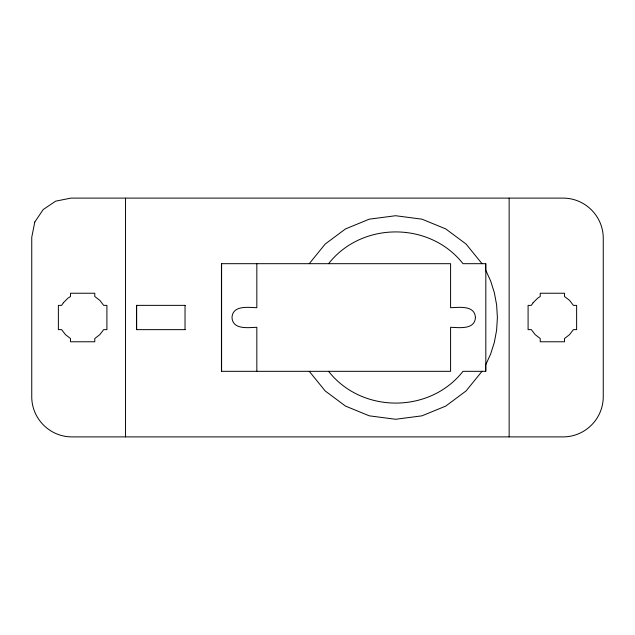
<?xml version="1.0" encoding="UTF-8"?>
<svg xmlns="http://www.w3.org/2000/svg" width="635" height="635" viewBox="0 0 635 635"><rect width="100%" height="100%" fill="white"/><g stroke="black" fill="none" stroke-linecap="round" stroke-linejoin="round"><path stroke-width="0.95" d="M309.245 263.684L325.207 244.038L345.511 228.91L369.284 219.17L395.621 215.725L421.965 219.17L445.738 228.91L466.05 244.038L482.005 263.684M482.005 371.324L466.042 390.962L445.738 406.098L421.965 415.83L395.621 419.275L369.284 415.83L345.519 406.098L325.207 390.962L309.245 371.324M328.573 263.684C361.759 221.337 429.808 221.337 463.002 263.684L485.823 263.684L485.823 371.324L463.002 371.324C429.808 413.671 361.767 413.663 328.573 371.324M185.198 305.364L136.493 305.364L136.493 329.636L185.198 329.636M509.143 198.112L509.143 436.888M485.656 263.684L485.656 270.026L490.657 281.011L494.34 292.648L496.618 304.84L497.395 317.5L496.618 330.16L494.34 342.352L490.657 353.989L485.656 364.974L485.656 371.324M256.834 263.684L256.834 307.713C248.372 307.443 232.68 304.99 231.989 317.5C232.68 330.017 248.372 327.557 256.834 327.287L256.834 371.324M221.599 263.684L221.599 371.324M185.031 305.364L185.031 329.636M136.66 305.364L136.66 329.636M125.532 198.112L125.532 436.888M34.814 221.988L31.75 237.26L31.75 397.74C32.329 419.06 49.586 436.316 70.898 436.888L564.102 436.888C585.422 436.316 602.678 419.06 603.25 397.74L603.25 237.26C602.678 215.94 585.422 198.684 564.102 198.112L70.898 198.112L55.634 201.176L43.196 209.55L34.814 221.988M475.432 317.5C474.742 330.01 459.049 327.557 450.588 327.287L450.588 371.324L221.44 371.324L221.44 263.684L450.588 263.684L450.588 307.713C459.049 307.443 474.742 304.99 475.432 317.5M63.389 302.728L61.627 305.372L58.372 305.372L58.372 329.636L61.627 329.636L65.484 334.661L70.509 338.526L70.509 341.773L94.782 341.773L94.782 338.526L99.806 334.661L103.664 329.636L106.91 329.636L106.91 305.372L103.664 305.372L99.806 300.347L94.782 296.489L94.782 293.235L70.509 293.235L70.509 296.489L67.866 298.252L63.389 302.728M533.114 302.728L531.344 305.372L528.09 305.372L528.09 329.636L531.344 329.636L535.202 334.661L540.234 338.526L540.234 341.773L564.499 341.773L564.499 338.526L569.524 334.661L573.389 329.636L576.628 329.636L576.628 305.372L573.389 305.372L569.524 300.347L564.499 296.489L564.499 293.235L540.234 293.235L540.234 296.489L537.583 298.252L533.114 302.728"/></g></svg>
